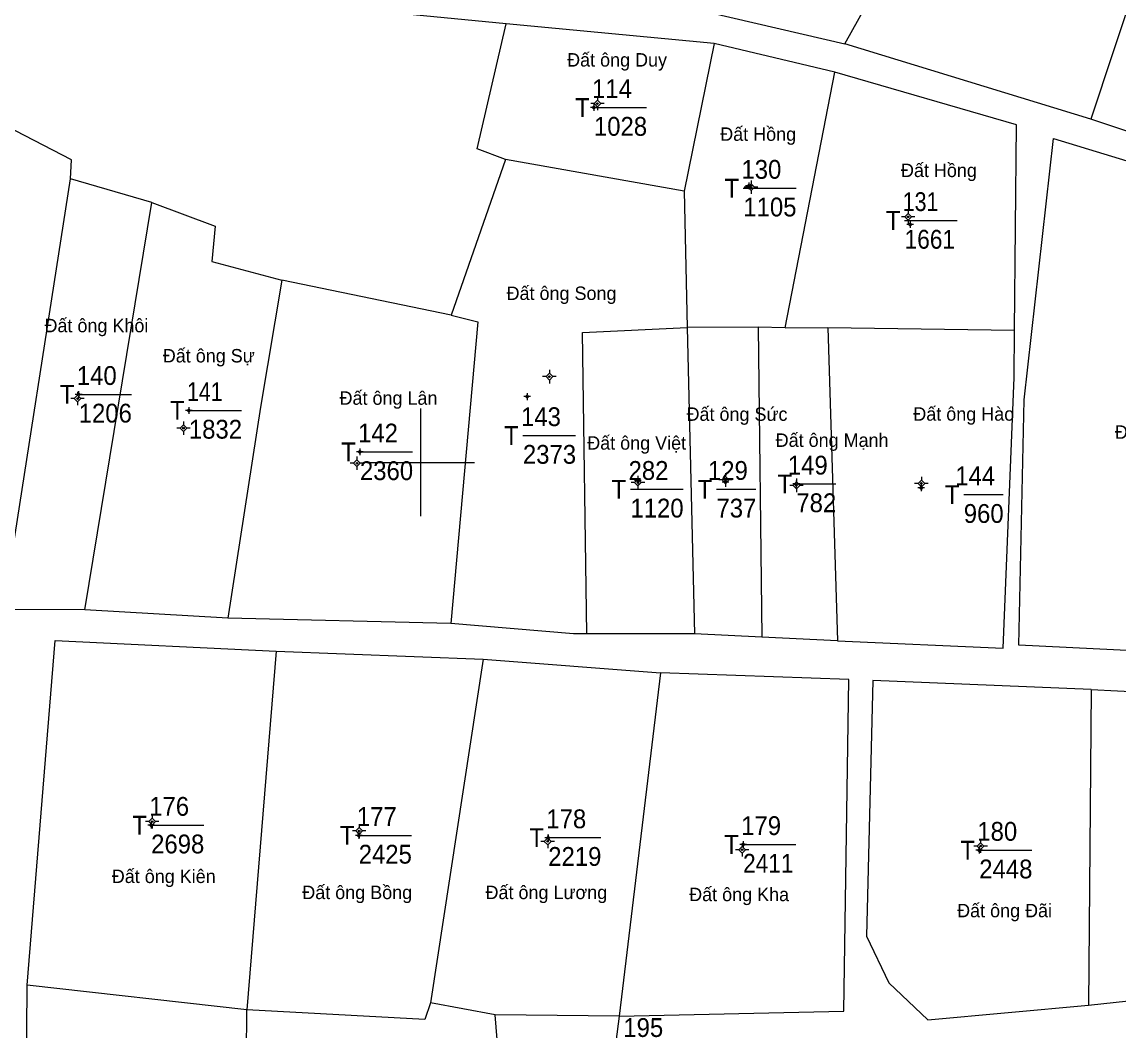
# Model space of a CAD drawing. Header units: metres. Extents: x 398630 to 399770, y 48498 to 49842.
# Drawn here: x 398925.8 to 399129.9, y 49294.2 to 49481.9 of the extents above; entities that cross this region are included whole.
import ezdxf
from ezdxf.enums import TextEntityAlignment as Align

# ---------------------------------------------------------------- set-up
doc = ezdxf.new("R2010")
doc.units = ezdxf.units.M
doc.header["$LTSCALE"] = 1.4
for name, color, linetype, lineweight in [('11', 7, 'Continuous', 13), ('15', 7, 'Continuous', 13), ('22', 7, 'Continuous', 13), ('51', 7, 'Continuous', 13), ('63', 7, 'Continuous', 13)]:
    doc.layers.add(name, color=color, linetype=linetype, lineweight=lineweight)
doc.layers.add('2', color=7, linetype='Continuous')

msp = doc.modelspace()

# ---------------------------------------------------------------- hatches: boundary and pattern name
at = {"layer": '11'}
for points in [[(399033.012, 49466.737, 1), (399032.712, 49466.737, 1)], [(399033.012, 49466.737, 1), (399032.712, 49466.737, 1)], [(399061.579, 49451.203, 1), (399061.279, 49451.203, 1)], [(399061.579, 49451.203, 1), (399061.279, 49451.203, 1)], [(399090.815, 49445.67, 1), (399090.515, 49445.67, 1)], [(399090.815, 49445.67, 1), (399090.515, 49445.67, 1)], [(399024.073, 49415.949, 1), (399023.773, 49415.949, 1)], [(399024.073, 49415.949, 1), (399023.773, 49415.949, 1)], [(398936.324, 49411.873, 1), (398936.024, 49411.873, 1)], [(398936.324, 49411.873, 1), (398936.024, 49411.873, 1)], [(398956.026, 49406.373, 1), (398955.726, 49406.373, 1)], [(398956.026, 49406.373, 1), (398955.726, 49406.373, 1)], [(398988.282, 49399.845, 1), (398987.982, 49399.845, 1)], [(398988.282, 49399.845, 1), (398987.982, 49399.845, 1)], [(399040.546, 49396.254, 1), (399040.246, 49396.254, 1)], [(399040.546, 49396.254, 1), (399040.246, 49396.254, 1)], [(399056.826, 49396.73, 1), (399056.526, 49396.73, 1)], [(399056.826, 49396.73, 1), (399056.526, 49396.73, 1)], [(399070.025, 49395.732, 1), (399069.725, 49395.732, 1)], [(399070.025, 49395.732, 1), (399069.725, 49395.732, 1)], [(399093.26, 49396.082, 1), (399092.96, 49396.082, 1)], [(399093.26, 49396.082, 1), (399092.96, 49396.082, 1)], [(398950.19, 49333.186, 1), (398949.89, 49333.186, 1)], [(398950.19, 49333.186, 1), (398949.89, 49333.186, 1)], [(398988.696, 49331.449, 1), (398988.396, 49331.449, 1)], [(398988.696, 49331.449, 1), (398988.396, 49331.449, 1)], [(399023.758, 49329.52, 1), (399023.458, 49329.52, 1)], [(399023.758, 49329.52, 1), (399023.458, 49329.52, 1)], [(399059.926, 49327.959, 1), (399059.626, 49327.959, 1)], [(399059.926, 49327.959, 1), (399059.626, 49327.959, 1)], [(399104.286, 49328.641, 1), (399103.986, 49328.641, 1)], [(399104.286, 49328.641, 1), (399103.986, 49328.641, 1)]]:
    msp.add_hatch(color=256, dxfattribs=at).paths.add_polyline_path(points)
at = {"layer": '51'}
for points in [[(399032.285, 49466, 1), (399032.135, 49466, 1)], [(399032.285, 49466, 1), (399032.135, 49466, 1)], [(399032.285, 49466, 1), (399032.135, 49466, 1)], [(399032.285, 49466, 1), (399032.135, 49466, 1)], [(399061.115, 49451.45, 1), (399060.965, 49451.45, 1)], [(399061.115, 49451.45, 1), (399060.965, 49451.45, 1)], [(399061.115, 49451.45, 1), (399060.965, 49451.45, 1)], [(399061.115, 49451.45, 1), (399060.965, 49451.45, 1)], [(399091.135, 49444.23, 1), (399090.985, 49444.23, 1)], [(399091.135, 49444.23, 1), (399090.985, 49444.23, 1)], [(399091.135, 49444.23, 1), (399090.985, 49444.23, 1)], [(399091.135, 49444.23, 1), (399090.985, 49444.23, 1)], [(398936.445, 49412.66, 1), (398936.295, 49412.66, 1)], [(398936.445, 49412.66, 1), (398936.295, 49412.66, 1)], [(398936.445, 49412.66, 1), (398936.295, 49412.66, 1)], [(398936.445, 49412.66, 1), (398936.295, 49412.66, 1)], [(399019.885, 49412.23, 1), (399019.735, 49412.23, 1)], [(399019.885, 49412.23, 1), (399019.735, 49412.23, 1)], [(399019.885, 49412.23, 1), (399019.735, 49412.23, 1)], [(399019.885, 49412.23, 1), (399019.735, 49412.23, 1)], [(398956.945, 49409.66, 1), (398956.795, 49409.66, 1)], [(398956.945, 49409.66, 1), (398956.795, 49409.66, 1)], [(398956.945, 49409.66, 1), (398956.795, 49409.66, 1)], [(398956.945, 49409.66, 1), (398956.795, 49409.66, 1)], [(398988.755, 49401.95, 1), (398988.605, 49401.95, 1)], [(398988.755, 49401.95, 1), (398988.605, 49401.95, 1)], [(398988.755, 49401.95, 1), (398988.605, 49401.95, 1)], [(398988.755, 49401.95, 1), (398988.605, 49401.95, 1)], [(399040.435, 49396.61, 1), (399040.285, 49396.61, 1)], [(399040.435, 49396.61, 1), (399040.285, 49396.61, 1)], [(399040.435, 49396.61, 1), (399040.285, 49396.61, 1)], [(399040.435, 49396.61, 1), (399040.285, 49396.61, 1)], [(399056.745, 49396.34, 1), (399056.595, 49396.34, 1)], [(399056.745, 49396.34, 1), (399056.595, 49396.34, 1)], [(399056.745, 49396.34, 1), (399056.595, 49396.34, 1)], [(399056.745, 49396.34, 1), (399056.595, 49396.34, 1)], [(399069.925, 49395.99, 1), (399069.775, 49395.99, 1)], [(399069.925, 49395.99, 1), (399069.775, 49395.99, 1)], [(399069.925, 49395.99, 1), (399069.775, 49395.99, 1)], [(399069.925, 49395.99, 1), (399069.775, 49395.99, 1)], [(399093.155, 49395.27, 1), (399093.005, 49395.27, 1)], [(399093.155, 49395.27, 1), (399093.005, 49395.27, 1)], [(399093.155, 49395.27, 1), (399093.005, 49395.27, 1)], [(399093.155, 49395.27, 1), (399093.005, 49395.27, 1)], [(398949.915, 49332.53, 1), (398949.765, 49332.53, 1)], [(398949.915, 49332.53, 1), (398949.765, 49332.53, 1)], [(398949.915, 49332.53, 1), (398949.765, 49332.53, 1)], [(398949.915, 49332.53, 1), (398949.765, 49332.53, 1)], [(398988.535, 49330.63, 1), (398988.385, 49330.63, 1)], [(398988.535, 49330.63, 1), (398988.385, 49330.63, 1)], [(398988.535, 49330.63, 1), (398988.385, 49330.63, 1)], [(398988.535, 49330.63, 1), (398988.385, 49330.63, 1)], [(399023.785, 49330.2, 1), (399023.635, 49330.2, 1)], [(399023.785, 49330.2, 1), (399023.635, 49330.2, 1)], [(399023.785, 49330.2, 1), (399023.635, 49330.2, 1)], [(399023.785, 49330.2, 1), (399023.635, 49330.2, 1)], [(399060.025, 49328.94, 1), (399059.875, 49328.94, 1)], [(399060.025, 49328.94, 1), (399059.875, 49328.94, 1)], [(399060.025, 49328.94, 1), (399059.875, 49328.94, 1)], [(399060.025, 49328.94, 1), (399059.875, 49328.94, 1)], [(399103.945, 49327.87, 1), (399103.795, 49327.87, 1)], [(399103.945, 49327.87, 1), (399103.795, 49327.87, 1)], [(399103.945, 49327.87, 1), (399103.795, 49327.87, 1)], [(399103.945, 49327.87, 1), (399103.795, 49327.87, 1)]]:
    msp.add_hatch(color=256, dxfattribs=at).paths.add_polyline_path(points)

# ---------------------------------------------------------------- linework, layer by layer
at = {"layer": '11'}
for p, q in [((399032.24, 49466.74), (399031.61, 49466.74)), ((399032.24, 49466.74), (399031.61, 49466.74)), ((399032.86, 49467.99), (399032.86, 49467.36)), ((399032.86, 49467.99), (399032.86, 49467.36)), ((399034.11, 49466.74), (399033.49, 49466.74)), ((399034.11, 49466.74), (399033.49, 49466.74)), ((399032.86, 49466.11), (399032.86, 49465.49)), ((399032.86, 49466.11), (399032.86, 49465.49)), ((399061.43, 49452.45), (399061.43, 49451.83)), ((399061.43, 49452.45), (399061.43, 49451.83)), ((399060.8, 49451.2), (399060.18, 49451.2)), ((399060.8, 49451.2), (399060.18, 49451.2)), ((399061.43, 49450.58), (399061.43, 49449.95)), ((399061.43, 49450.58), (399061.43, 49449.95)), ((399062.68, 49451.2), (399062.05, 49451.2)), ((399062.68, 49451.2), (399062.05, 49451.2)), ((399090.67, 49446.92), (399090.67, 49446.3)), ((399090.67, 49446.92), (399090.67, 49446.3)), ((399090.04, 49445.67), (399089.42, 49445.67)), ((399090.04, 49445.67), (399089.42, 49445.67)), ((399090.67, 49445.05), (399090.67, 49444.42)), ((399090.67, 49445.05), (399090.67, 49444.42)), ((399091.92, 49445.67), (399091.29, 49445.67)), ((399091.92, 49445.67), (399091.29, 49445.67)), ((399023.3, 49415.95), (399022.67, 49415.95)), ((399023.3, 49415.95), (399022.67, 49415.95)), ((399023.92, 49417.2), (399023.92, 49416.57)), ((399023.92, 49417.2), (399023.92, 49416.57)), ((399025.17, 49415.95), (399024.55, 49415.95)), ((399025.17, 49415.95), (399024.55, 49415.95)), ((399023.92, 49415.32), (399023.92, 49414.7)), ((399023.92, 49415.32), (399023.92, 49414.7)), ((398935.55, 49411.87), (398934.92, 49411.87)), ((398935.55, 49411.87), (398934.92, 49411.87)), ((398936.17, 49413.12), (398936.17, 49412.5)), ((398936.17, 49413.12), (398936.17, 49412.5)), ((398937.42, 49411.87), (398936.8, 49411.87)), ((398937.42, 49411.87), (398936.8, 49411.87)), ((398936.17, 49411.25), (398936.17, 49410.62)), ((398936.17, 49411.25), (398936.17, 49410.62)), ((398955.88, 49407.62), (398955.88, 49407)), ((398955.88, 49407.62), (398955.88, 49407)), ((398955.25, 49406.37), (398954.63, 49406.37)), ((398955.25, 49406.37), (398954.63, 49406.37)), ((398955.88, 49405.75), (398955.88, 49405.12)), ((398955.88, 49405.75), (398955.88, 49405.12)), ((398957.13, 49406.37), (398956.5, 49406.37)), ((398957.13, 49406.37), (398956.5, 49406.37)), ((398987.51, 49399.84), (398986.88, 49399.84)), ((398987.51, 49399.84), (398986.88, 49399.84)), ((398988.13, 49401.09), (398988.13, 49400.47)), ((398988.13, 49401.09), (398988.13, 49400.47)), ((398989.38, 49399.84), (398988.76, 49399.84)), ((398989.38, 49399.84), (398988.76, 49399.84)), ((398988.13, 49399.22), (398988.13, 49398.59)), ((398988.13, 49399.22), (398988.13, 49398.59)), ((399040.4, 49397.5), (399040.4, 49396.88)), ((399040.4, 49397.5), (399040.4, 49396.88)), ((399056.68, 49397.98), (399056.68, 49397.36)), ((399056.68, 49397.98), (399056.68, 49397.36)), ((399039.77, 49396.25), (399039.15, 49396.25)), ((399039.77, 49396.25), (399039.15, 49396.25)), ((399040.4, 49395.63), (399040.4, 49395)), ((399040.4, 49395.63), (399040.4, 49395)), ((399041.65, 49396.25), (399041.02, 49396.25)), ((399041.65, 49396.25), (399041.02, 49396.25)), ((399056.05, 49396.73), (399055.43, 49396.73)), ((399056.05, 49396.73), (399055.43, 49396.73)), ((399056.68, 49396.11), (399056.68, 49395.48)), ((399056.68, 49396.11), (399056.68, 49395.48)), ((399057.93, 49396.73), (399057.3, 49396.73)), ((399057.93, 49396.73), (399057.3, 49396.73)), ((399069.25, 49395.73), (399068.63, 49395.73)), ((399069.25, 49395.73), (399068.63, 49395.73)), ((399069.88, 49396.98), (399069.88, 49396.36)), ((399069.88, 49396.98), (399069.88, 49396.36)), ((399071.13, 49395.73), (399070.5, 49395.73)), ((399071.13, 49395.73), (399070.5, 49395.73)), ((399092.49, 49396.08), (399091.86, 49396.08)), ((399092.49, 49396.08), (399091.86, 49396.08)), ((399093.11, 49397.33), (399093.11, 49396.71)), ((399093.11, 49397.33), (399093.11, 49396.71)), ((399093.11, 49395.46), (399093.11, 49394.83)), ((399093.11, 49395.46), (399093.11, 49394.83)), ((399094.36, 49396.08), (399093.74, 49396.08)), ((399094.36, 49396.08), (399093.74, 49396.08)), ((399069.88, 49395.11), (399069.88, 49394.48)), ((399069.88, 49395.11), (399069.88, 49394.48)), ((398950.04, 49334.44), (398950.04, 49333.81)), ((398950.04, 49334.44), (398950.04, 49333.81)), ((398949.42, 49333.19), (398948.79, 49333.19)), ((398949.42, 49333.19), (398948.79, 49333.19)), ((398950.04, 49332.56), (398950.04, 49331.94)), ((398950.04, 49332.56), (398950.04, 49331.94)), ((398951.29, 49333.19), (398950.67, 49333.19)), ((398951.29, 49333.19), (398950.67, 49333.19)), ((398988.55, 49332.7), (398988.55, 49332.07)), ((398988.55, 49332.7), (398988.55, 49332.07)), ((398987.92, 49331.45), (398987.3, 49331.45)), ((398987.92, 49331.45), (398987.3, 49331.45)), ((398988.55, 49330.82), (398988.55, 49330.2)), ((398988.55, 49330.82), (398988.55, 49330.2)), ((398989.8, 49331.45), (398989.17, 49331.45)), ((398989.8, 49331.45), (398989.17, 49331.45)), ((399023.61, 49330.77), (399023.61, 49330.15)), ((399023.61, 49330.77), (399023.61, 49330.15)), ((399022.98, 49329.52), (399022.36, 49329.52)), ((399022.98, 49329.52), (399022.36, 49329.52)), ((399023.61, 49328.9), (399023.61, 49328.27)), ((399023.61, 49328.9), (399023.61, 49328.27)), ((399024.86, 49329.52), (399024.23, 49329.52)), ((399024.86, 49329.52), (399024.23, 49329.52)), ((399059.78, 49329.21), (399059.78, 49328.58)), ((399059.78, 49329.21), (399059.78, 49328.58)), ((399103.51, 49328.64), (399102.89, 49328.64)), ((399103.51, 49328.64), (399102.89, 49328.64)), ((399104.14, 49329.89), (399104.14, 49329.27)), ((399104.14, 49329.89), (399104.14, 49329.27)), ((399104.14, 49328.02), (399104.14, 49327.39)), ((399104.14, 49328.02), (399104.14, 49327.39)), ((399105.39, 49328.64), (399104.76, 49328.64)), ((399105.39, 49328.64), (399104.76, 49328.64)), ((399059.15, 49327.96), (399058.53, 49327.96)), ((399059.15, 49327.96), (399058.53, 49327.96)), ((399059.78, 49327.33), (399059.78, 49326.71)), ((399059.78, 49327.33), (399059.78, 49326.71)), ((399061.03, 49327.96), (399060.4, 49327.96)), ((399061.03, 49327.96), (399060.4, 49327.96))]:
    msp.add_line(p, q, dxfattribs=at)
for points in [[(399032.86, 49467.36), (399032.24, 49466.74), (399032.86, 49466.11), (399033.49, 49466.74)], [(399032.86, 49467.36), (399032.24, 49466.74), (399032.86, 49466.11), (399033.49, 49466.74)], [(399061.43, 49451.83), (399060.8, 49451.2), (399061.43, 49450.58), (399062.05, 49451.2)], [(399061.43, 49451.83), (399060.8, 49451.2), (399061.43, 49450.58), (399062.05, 49451.2)], [(399090.67, 49446.3), (399090.04, 49445.67), (399090.67, 49445.05), (399091.29, 49445.67)], [(399090.67, 49446.3), (399090.04, 49445.67), (399090.67, 49445.05), (399091.29, 49445.67)], [(399023.92, 49416.57), (399023.3, 49415.95), (399023.92, 49415.32), (399024.55, 49415.95)], [(399023.92, 49416.57), (399023.3, 49415.95), (399023.92, 49415.32), (399024.55, 49415.95)], [(398936.17, 49412.5), (398935.55, 49411.87), (398936.17, 49411.25), (398936.8, 49411.87)], [(398936.17, 49412.5), (398935.55, 49411.87), (398936.17, 49411.25), (398936.8, 49411.87)], [(398955.88, 49407), (398955.25, 49406.37), (398955.88, 49405.75), (398956.5, 49406.37)], [(398955.88, 49407), (398955.25, 49406.37), (398955.88, 49405.75), (398956.5, 49406.37)], [(398988.13, 49400.47), (398987.51, 49399.84), (398988.13, 49399.22), (398988.76, 49399.84)], [(398988.13, 49400.47), (398987.51, 49399.84), (398988.13, 49399.22), (398988.76, 49399.84)], [(399056.68, 49397.36), (399056.05, 49396.73), (399056.68, 49396.11), (399057.3, 49396.73)], [(399056.68, 49397.36), (399056.05, 49396.73), (399056.68, 49396.11), (399057.3, 49396.73)], [(399040.4, 49396.88), (399039.77, 49396.25), (399040.4, 49395.63), (399041.02, 49396.25)], [(399040.4, 49396.88), (399039.77, 49396.25), (399040.4, 49395.63), (399041.02, 49396.25)], [(399069.88, 49396.36), (399069.25, 49395.73), (399069.88, 49395.11), (399070.5, 49395.73)], [(399069.88, 49396.36), (399069.25, 49395.73), (399069.88, 49395.11), (399070.5, 49395.73)], [(399093.11, 49396.71), (399092.49, 49396.08), (399093.11, 49395.46), (399093.74, 49396.08)], [(399093.11, 49396.71), (399092.49, 49396.08), (399093.11, 49395.46), (399093.74, 49396.08)], [(398950.04, 49333.81), (398949.42, 49333.19), (398950.04, 49332.56), (398950.67, 49333.19)], [(398950.04, 49333.81), (398949.42, 49333.19), (398950.04, 49332.56), (398950.67, 49333.19)], [(398988.55, 49332.07), (398987.92, 49331.45), (398988.55, 49330.82), (398989.17, 49331.45)], [(398988.55, 49332.07), (398987.92, 49331.45), (398988.55, 49330.82), (398989.17, 49331.45)], [(399023.61, 49330.15), (399022.98, 49329.52), (399023.61, 49328.9), (399024.23, 49329.52)], [(399023.61, 49330.15), (399022.98, 49329.52), (399023.61, 49328.9), (399024.23, 49329.52)], [(399059.78, 49328.58), (399059.15, 49327.96), (399059.78, 49327.33), (399060.4, 49327.96)], [(399059.78, 49328.58), (399059.15, 49327.96), (399059.78, 49327.33), (399060.4, 49327.96)], [(399104.14, 49329.27), (399103.51, 49328.64), (399104.14, 49328.02), (399104.76, 49328.64)], [(399104.14, 49329.27), (399103.51, 49328.64), (399104.14, 49328.02), (399104.76, 49328.64)]]:
    msp.add_lwpolyline(points, close=True, dxfattribs=at)
for centre in [(399032.862, 49466.737), (399032.862, 49466.737), (399061.429, 49451.203), (399061.429, 49451.203), (399090.665, 49445.67), (399090.665, 49445.67), (399023.923, 49415.949), (399023.923, 49415.949), (398936.174, 49411.873), (398936.174, 49411.873), (398955.876, 49406.373), (398955.876, 49406.373), (398988.132, 49399.845), (398988.132, 49399.845), (399040.396, 49396.254), (399040.396, 49396.254), (399056.676, 49396.73), (399056.676, 49396.73), (399069.875, 49395.732), (399069.875, 49395.732), (399093.11, 49396.082), (399093.11, 49396.082), (398950.04, 49333.186), (398950.04, 49333.186), (398988.546, 49331.449), (398988.546, 49331.449), (399023.608, 49329.52), (399023.608, 49329.52), (399059.776, 49327.959), (399059.776, 49327.959), (399104.136, 49328.641), (399104.136, 49328.641)]:
    msp.add_circle(centre, 0.15, dxfattribs=at)
at = {"layer": '15'}
for p, q in [((399032.21, 49466), (399042.01, 49466)), ((399060, 49451), (399069.8, 49451)), ((399090, 49445), (399099.8, 49445)), ((398936.38, 49412.66), (398946.18, 49412.66)), ((398956.87, 49409.67), (398966.67, 49409.67)), ((399019, 49405), (399028.8, 49405)), ((398988.69, 49401.96), (398998.49, 49401.96)), ((399069.86, 49396), (399077.21, 49396)), ((399039, 49395), (399048.8, 49395)), ((399055, 49395), (399062.35, 49395)), ((399101, 49394), (399108.35, 49394)), ((398949.85, 49332.54), (398959.65, 49332.54)), ((398988.46, 49330.63), (398998.26, 49330.63)), ((399023.71, 49330.21), (399033.51, 49330.21)), ((399059.95, 49328.94), (399069.75, 49328.94)), ((399103.88, 49327.88), (399113.68, 49327.88))]:
    msp.add_line(p, q, dxfattribs=at)
at = {"layer": '22'}
for p, q in [((399067.77, 49425.02), (399077, 49472.6)), ((398922.41, 49372.63), (398934.86, 49452.73)), ((398949.98, 49448.34), (398934.86, 49452.73)), ((398937.54, 49372.6), (398949.98, 49448.34)), ((399005.68, 49427.38), (398974.16, 49433.9)), ((399062.77, 49425.17), (399049.57, 49425.1)), ((399075.73, 49425.09), (399110.45, 49424.59)), ((398937.54, 49372.6), (398922.41, 49372.63)), ((399050.9, 49368.12), (399030.9, 49368.14)), ((398973.13, 49364.89), (398967.67, 49298.19)), ((399011.62, 49363.39), (399044.59, 49360.85)), ((399124.72, 49357.75), (399190.81, 49354.37)), ((398967.67, 49298.19), (398926.81, 49302.8)), ((398967.47, 49272.4), (398967.67, 49298.19)), ((399015.05, 49282.89), (399013.84, 49297.27))]:
    msp.add_line(p, q, dxfattribs=at)
for points in [[(399049.71, 49484.62), (399078.85, 49477.82), (399097.5, 49511.2), (399137.32, 49502.23), (399124.66, 49463.81)], [(399015.87, 49481.58), (398996.66, 49483.4), (398971.34, 49488.93), (398851.1, 49492.2), (398700, 49498.51), (398701.22, 49431.66)], [(399015.75, 49456.33), (399010.5, 49458.34), (399015.87, 49481.58)], [(399077, 49472.6), (399054.58, 49477.9), (399015.87, 49481.58)], [(399054.58, 49477.9), (399048.98, 49450.42), (399049.57, 49425.1), (399050.9, 49368.12)], [(399227.98, 49426.3), (399189.74, 49441.68), (399170.76, 49448.43), (399124.66, 49463.81), (399078.85, 49477.82)], [(399110.45, 49424.59), (399110.82, 49462.77), (399077, 49472.6)], [(398934.86, 49452.73), (398935.02, 49456.28), (398907.21, 49470.67)], [(399157.73, 49363.7), (399111.22, 49366.02), (399112.21, 49411.61), (399117.67, 49460.25), (399160.84, 49447.07)], [(399048.98, 49450.42), (399015.75, 49456.33), (399005.68, 49427.38)], [(398949.98, 49448.34), (398961.77, 49443.94), (398961.15, 49437.35), (398974.16, 49433.9)], [(398974.16, 49433.9), (398970.21, 49410.25), (398964.13, 49371)], [(399005.68, 49427.38), (399010.62, 49426.14), (399005.59, 49370.02)], [(399030.9, 49368.14), (399030.09, 49424.13), (399049.57, 49425.1)], [(399067.77, 49425.02), (399062.77, 49425.17), (399063.43, 49367.52)], [(399067.77, 49425.02), (399075.73, 49425.09), (399077.49, 49366.82)], [(399077.49, 49366.82), (399108.36, 49365.46), (399110.36, 49415.79), (399110.45, 49424.59)], [(399005.59, 49370.02), (398964.13, 49371), (398937.54, 49372.6)], [(399030.9, 49368.14), (399028.39, 49368.14), (399005.59, 49370.02)], [(398926.81, 49302.8), (398932, 49366.88), (398973.13, 49364.89)], [(399077.49, 49366.82), (399063.43, 49367.52), (399050.9, 49368.12)], [(398973.13, 49364.89), (399011.62, 49363.39), (399001.82, 49299.5)], [(399044.59, 49360.85), (399036.89, 49297.03), (399013.84, 49297.27), (399001.82, 49299.5)], [(399036.89, 49297.03), (399078.68, 49297.94), (399079.64, 49359.6), (399044.59, 49360.85)], [(399124.72, 49357.75), (399084.06, 49359.42), (399082.9, 49311.89), (399087.07, 49303.19), (399094.29, 49296.34), (399124.21, 49299.06)], [(399124.72, 49357.75), (399124.21, 49299.06), (399183.77, 49305.5)], [(398967.47, 49272.4), (398926.46, 49260.07), (398926.81, 49302.8)], [(399001.82, 49299.5), (399000.77, 49296.37), (398967.67, 49298.19)], [(399036.89, 49297.03), (399035.44, 49285.55), (399015.05, 49282.89)]]:
    msp.add_lwpolyline(points, dxfattribs=at)
at = {"layer": '51'}
for p, q in [((399031.9, 49466), (399031.58, 49466)), ((399031.9, 49466), (399031.58, 49466)), ((399031.9, 49466), (399031.58, 49466)), ((399031.9, 49466), (399031.58, 49466)), ((399032.21, 49466.62), (399032.21, 49466.31)), ((399032.21, 49466.62), (399032.21, 49466.31)), ((399032.21, 49466.62), (399032.21, 49466.31)), ((399032.21, 49466.62), (399032.21, 49466.31)), ((399032.21, 49465.69), (399032.21, 49465.38)), ((399032.21, 49465.69), (399032.21, 49465.38)), ((399032.21, 49465.69), (399032.21, 49465.38)), ((399032.21, 49465.69), (399032.21, 49465.38)), ((399032.84, 49466), (399032.52, 49466)), ((399032.84, 49466), (399032.52, 49466)), ((399032.84, 49466), (399032.52, 49466)), ((399032.84, 49466), (399032.52, 49466)), ((399060.73, 49451.45), (399060.42, 49451.45)), ((399060.73, 49451.45), (399060.42, 49451.45)), ((399060.73, 49451.45), (399060.42, 49451.45)), ((399060.73, 49451.45), (399060.42, 49451.45)), ((399061.04, 49452.08), (399061.04, 49451.76)), ((399061.04, 49452.08), (399061.04, 49451.76)), ((399061.04, 49452.08), (399061.04, 49451.76)), ((399061.04, 49452.08), (399061.04, 49451.76)), ((399061.04, 49451.14), (399061.04, 49450.82)), ((399061.04, 49451.14), (399061.04, 49450.82)), ((399061.04, 49451.14), (399061.04, 49450.82)), ((399061.04, 49451.14), (399061.04, 49450.82)), ((399061.66, 49451.45), (399061.35, 49451.45)), ((399061.66, 49451.45), (399061.35, 49451.45)), ((399061.66, 49451.45), (399061.35, 49451.45)), ((399061.66, 49451.45), (399061.35, 49451.45)), ((399091.06, 49444.86), (399091.06, 49444.54)), ((399091.06, 49444.86), (399091.06, 49444.54)), ((399091.06, 49444.86), (399091.06, 49444.54)), ((399091.06, 49444.86), (399091.06, 49444.54)), ((399090.75, 49444.23), (399090.44, 49444.23)), ((399090.75, 49444.23), (399090.44, 49444.23)), ((399090.75, 49444.23), (399090.44, 49444.23)), ((399090.75, 49444.23), (399090.44, 49444.23)), ((399091.06, 49443.92), (399091.06, 49443.6)), ((399091.06, 49443.92), (399091.06, 49443.6)), ((399091.06, 49443.92), (399091.06, 49443.6)), ((399091.06, 49443.92), (399091.06, 49443.6)), ((399091.68, 49444.23), (399091.37, 49444.23)), ((399091.68, 49444.23), (399091.37, 49444.23)), ((399091.68, 49444.23), (399091.37, 49444.23)), ((399091.68, 49444.23), (399091.37, 49444.23)), ((398936.06, 49412.66), (398935.74, 49412.66)), ((398936.06, 49412.66), (398935.74, 49412.66)), ((398936.06, 49412.66), (398935.74, 49412.66)), ((398936.06, 49412.66), (398935.74, 49412.66)), ((398936.37, 49413.28), (398936.37, 49412.97)), ((398936.37, 49413.28), (398936.37, 49412.97)), ((398936.37, 49413.28), (398936.37, 49412.97)), ((398936.37, 49413.28), (398936.37, 49412.97)), ((398936.37, 49412.35), (398936.37, 49412.04)), ((398936.37, 49412.35), (398936.37, 49412.04)), ((398936.37, 49412.35), (398936.37, 49412.04)), ((398936.37, 49412.35), (398936.37, 49412.04)), ((398937, 49412.66), (398936.68, 49412.66)), ((398937, 49412.66), (398936.68, 49412.66)), ((398937, 49412.66), (398936.68, 49412.66)), ((398937, 49412.66), (398936.68, 49412.66)), ((399019.5, 49412.23), (399019.18, 49412.23)), ((399019.5, 49412.23), (399019.18, 49412.23)), ((399019.5, 49412.23), (399019.18, 49412.23)), ((399019.5, 49412.23), (399019.18, 49412.23)), ((399019.81, 49412.86), (399019.81, 49412.54)), ((399019.81, 49412.86), (399019.81, 49412.54)), ((399019.81, 49412.86), (399019.81, 49412.54)), ((399019.81, 49412.86), (399019.81, 49412.54)), ((399019.81, 49411.92), (399019.81, 49411.6)), ((399019.81, 49411.92), (399019.81, 49411.6)), ((399019.81, 49411.92), (399019.81, 49411.6)), ((399019.81, 49411.92), (399019.81, 49411.6)), ((399020.44, 49412.23), (399020.12, 49412.23)), ((399020.44, 49412.23), (399020.12, 49412.23)), ((399020.44, 49412.23), (399020.12, 49412.23)), ((399020.44, 49412.23), (399020.12, 49412.23)), ((398956.56, 49409.66), (398956.24, 49409.66)), ((398956.56, 49409.66), (398956.24, 49409.66)), ((398956.56, 49409.66), (398956.24, 49409.66)), ((398956.56, 49409.66), (398956.24, 49409.66)), ((398956.87, 49410.28), (398956.87, 49409.97)), ((398956.87, 49410.28), (398956.87, 49409.97)), ((398956.87, 49410.28), (398956.87, 49409.97)), ((398956.87, 49410.28), (398956.87, 49409.97)), ((398957.5, 49409.66), (398957.18, 49409.66)), ((398957.5, 49409.66), (398957.18, 49409.66)), ((398957.5, 49409.66), (398957.18, 49409.66)), ((398957.5, 49409.66), (398957.18, 49409.66)), ((398956.87, 49409.35), (398956.87, 49409.04)), ((398956.87, 49409.35), (398956.87, 49409.04)), ((398956.87, 49409.35), (398956.87, 49409.04)), ((398956.87, 49409.35), (398956.87, 49409.04)), ((398988.37, 49401.95), (398988.06, 49401.95)), ((398988.37, 49401.95), (398988.06, 49401.95)), ((398988.37, 49401.95), (398988.06, 49401.95)), ((398988.37, 49401.95), (398988.06, 49401.95)), ((398988.68, 49402.58), (398988.68, 49402.26)), ((398988.68, 49402.58), (398988.68, 49402.26)), ((398988.68, 49402.58), (398988.68, 49402.26)), ((398988.68, 49402.58), (398988.68, 49402.26)), ((398988.68, 49401.64), (398988.68, 49401.32)), ((398988.68, 49401.64), (398988.68, 49401.32)), ((398988.68, 49401.64), (398988.68, 49401.32)), ((398988.68, 49401.64), (398988.68, 49401.32)), ((398989.3, 49401.95), (398988.99, 49401.95)), ((398989.3, 49401.95), (398988.99, 49401.95)), ((398989.3, 49401.95), (398988.99, 49401.95)), ((398989.3, 49401.95), (398988.99, 49401.95)), ((399040.05, 49396.61), (399039.74, 49396.61)), ((399040.05, 49396.61), (399039.74, 49396.61)), ((399040.05, 49396.61), (399039.74, 49396.61)), ((399040.05, 49396.61), (399039.74, 49396.61)), ((399040.36, 49397.24), (399040.36, 49396.92)), ((399040.36, 49397.24), (399040.36, 49396.92)), ((399040.36, 49397.24), (399040.36, 49396.92)), ((399040.36, 49397.24), (399040.36, 49396.92)), ((399040.36, 49396.3), (399040.36, 49395.98)), ((399040.36, 49396.3), (399040.36, 49395.98)), ((399040.36, 49396.3), (399040.36, 49395.98)), ((399040.36, 49396.3), (399040.36, 49395.98)), ((399040.98, 49396.61), (399040.67, 49396.61)), ((399040.98, 49396.61), (399040.67, 49396.61)), ((399040.98, 49396.61), (399040.67, 49396.61)), ((399040.98, 49396.61), (399040.67, 49396.61)), ((399056.36, 49396.34), (399056.04, 49396.34)), ((399056.36, 49396.34), (399056.04, 49396.34)), ((399056.36, 49396.34), (399056.04, 49396.34)), ((399056.36, 49396.34), (399056.04, 49396.34)), ((399056.67, 49396.96), (399056.67, 49396.65)), ((399056.67, 49396.96), (399056.67, 49396.65)), ((399056.67, 49396.96), (399056.67, 49396.65)), ((399056.67, 49396.96), (399056.67, 49396.65)), ((399056.67, 49396.03), (399056.67, 49395.72)), ((399056.67, 49396.03), (399056.67, 49395.72)), ((399056.67, 49396.03), (399056.67, 49395.72)), ((399056.67, 49396.03), (399056.67, 49395.72)), ((399057.3, 49396.34), (399056.98, 49396.34)), ((399057.3, 49396.34), (399056.98, 49396.34)), ((399057.3, 49396.34), (399056.98, 49396.34)), ((399057.3, 49396.34), (399056.98, 49396.34)), ((399069.54, 49395.99), (399069.22, 49395.99)), ((399069.54, 49395.99), (399069.22, 49395.99)), ((399069.54, 49395.99), (399069.22, 49395.99)), ((399069.54, 49395.99), (399069.22, 49395.99)), ((399069.85, 49396.62), (399069.85, 49396.3)), ((399069.85, 49396.62), (399069.85, 49396.3)), ((399069.85, 49396.62), (399069.85, 49396.3)), ((399069.85, 49396.62), (399069.85, 49396.3)), ((399069.85, 49395.68), (399069.85, 49395.36)), ((399069.85, 49395.68), (399069.85, 49395.36)), ((399069.85, 49395.68), (399069.85, 49395.36)), ((399069.85, 49395.68), (399069.85, 49395.36)), ((399070.48, 49395.99), (399070.16, 49395.99)), ((399070.48, 49395.99), (399070.16, 49395.99)), ((399070.48, 49395.99), (399070.16, 49395.99)), ((399070.48, 49395.99), (399070.16, 49395.99)), ((399093.08, 49395.9), (399093.08, 49395.58)), ((399093.08, 49395.9), (399093.08, 49395.58)), ((399093.08, 49395.9), (399093.08, 49395.58)), ((399093.08, 49395.9), (399093.08, 49395.58)), ((399092.77, 49395.27), (399092.46, 49395.27)), ((399092.77, 49395.27), (399092.46, 49395.27)), ((399092.77, 49395.27), (399092.46, 49395.27)), ((399092.77, 49395.27), (399092.46, 49395.27)), ((399093.08, 49394.96), (399093.08, 49394.64)), ((399093.08, 49394.96), (399093.08, 49394.64)), ((399093.08, 49394.96), (399093.08, 49394.64)), ((399093.08, 49394.96), (399093.08, 49394.64)), ((399093.7, 49395.27), (399093.39, 49395.27)), ((399093.7, 49395.27), (399093.39, 49395.27)), ((399093.7, 49395.27), (399093.39, 49395.27)), ((399093.7, 49395.27), (399093.39, 49395.27)), ((398949.53, 49332.53), (398949.22, 49332.53)), ((398949.53, 49332.53), (398949.22, 49332.53)), ((398949.53, 49332.53), (398949.22, 49332.53)), ((398949.53, 49332.53), (398949.22, 49332.53)), ((398949.84, 49333.16), (398949.84, 49332.84)), ((398949.84, 49333.16), (398949.84, 49332.84)), ((398949.84, 49333.16), (398949.84, 49332.84)), ((398949.84, 49333.16), (398949.84, 49332.84)), ((398949.84, 49332.22), (398949.84, 49331.9)), ((398949.84, 49332.22), (398949.84, 49331.9)), ((398949.84, 49332.22), (398949.84, 49331.9)), ((398949.84, 49332.22), (398949.84, 49331.9)), ((398950.46, 49332.53), (398950.15, 49332.53)), ((398950.46, 49332.53), (398950.15, 49332.53)), ((398950.46, 49332.53), (398950.15, 49332.53)), ((398950.46, 49332.53), (398950.15, 49332.53)), ((398988.15, 49330.63), (398987.84, 49330.63)), ((398988.15, 49330.63), (398987.84, 49330.63)), ((398988.15, 49330.63), (398987.84, 49330.63)), ((398988.15, 49330.63), (398987.84, 49330.63)), ((398988.46, 49331.26), (398988.46, 49330.94)), ((398988.46, 49331.26), (398988.46, 49330.94)), ((398988.46, 49331.26), (398988.46, 49330.94)), ((398988.46, 49331.26), (398988.46, 49330.94)), ((398988.46, 49330.32), (398988.46, 49330)), ((398988.46, 49330.32), (398988.46, 49330)), ((398988.46, 49330.32), (398988.46, 49330)), ((398988.46, 49330.32), (398988.46, 49330)), ((398989.08, 49330.63), (398988.77, 49330.63)), ((398989.08, 49330.63), (398988.77, 49330.63)), ((398989.08, 49330.63), (398988.77, 49330.63)), ((398989.08, 49330.63), (398988.77, 49330.63)), ((399023.4, 49330.2), (399023.08, 49330.2)), ((399023.4, 49330.2), (399023.08, 49330.2)), ((399023.4, 49330.2), (399023.08, 49330.2)), ((399023.4, 49330.2), (399023.08, 49330.2)), ((399023.71, 49330.82), (399023.71, 49330.51)), ((399023.71, 49330.82), (399023.71, 49330.51)), ((399023.71, 49330.82), (399023.71, 49330.51)), ((399023.71, 49330.82), (399023.71, 49330.51)), ((399024.34, 49330.2), (399024.02, 49330.2)), ((399024.34, 49330.2), (399024.02, 49330.2)), ((399024.34, 49330.2), (399024.02, 49330.2)), ((399024.34, 49330.2), (399024.02, 49330.2)), ((399023.71, 49329.89), (399023.71, 49329.58)), ((399023.71, 49329.89), (399023.71, 49329.58)), ((399023.71, 49329.89), (399023.71, 49329.58)), ((399023.71, 49329.89), (399023.71, 49329.58)), ((399059.64, 49328.94), (399059.32, 49328.94)), ((399059.64, 49328.94), (399059.32, 49328.94)), ((399059.64, 49328.94), (399059.32, 49328.94)), ((399059.64, 49328.94), (399059.32, 49328.94)), ((399059.95, 49329.56), (399059.95, 49329.25)), ((399059.95, 49329.56), (399059.95, 49329.25)), ((399059.95, 49329.56), (399059.95, 49329.25)), ((399059.95, 49329.56), (399059.95, 49329.25)), ((399059.95, 49328.63), (399059.95, 49328.32)), ((399059.95, 49328.63), (399059.95, 49328.32)), ((399059.95, 49328.63), (399059.95, 49328.32)), ((399059.95, 49328.63), (399059.95, 49328.32)), ((399060.58, 49328.94), (399060.26, 49328.94)), ((399060.58, 49328.94), (399060.26, 49328.94)), ((399060.58, 49328.94), (399060.26, 49328.94)), ((399060.58, 49328.94), (399060.26, 49328.94)), ((399103.87, 49328.5), (399103.87, 49328.18)), ((399103.87, 49328.5), (399103.87, 49328.18)), ((399103.87, 49328.5), (399103.87, 49328.18)), ((399103.87, 49328.5), (399103.87, 49328.18)), ((399103.56, 49327.87), (399103.24, 49327.87)), ((399103.56, 49327.87), (399103.24, 49327.87)), ((399103.56, 49327.87), (399103.24, 49327.87)), ((399103.56, 49327.87), (399103.24, 49327.87)), ((399103.87, 49327.56), (399103.87, 49327.24)), ((399103.87, 49327.56), (399103.87, 49327.24)), ((399103.87, 49327.56), (399103.87, 49327.24)), ((399103.87, 49327.56), (399103.87, 49327.24)), ((399104.5, 49327.87), (399104.18, 49327.87)), ((399104.5, 49327.87), (399104.18, 49327.87)), ((399104.5, 49327.87), (399104.18, 49327.87)), ((399104.5, 49327.87), (399104.18, 49327.87))]:
    msp.add_line(p, q, dxfattribs=at)
for points in [[(399032.21, 49466.31), (399031.9, 49466), (399032.21, 49465.69), (399032.52, 49466)], [(399032.21, 49466.31), (399031.9, 49466), (399032.21, 49465.69), (399032.52, 49466)], [(399032.21, 49466.31), (399031.9, 49466), (399032.21, 49465.69), (399032.52, 49466)], [(399032.21, 49466.31), (399031.9, 49466), (399032.21, 49465.69), (399032.52, 49466)], [(399061.04, 49451.76), (399060.73, 49451.45), (399061.04, 49451.14), (399061.35, 49451.45)], [(399061.04, 49451.76), (399060.73, 49451.45), (399061.04, 49451.14), (399061.35, 49451.45)], [(399061.04, 49451.76), (399060.73, 49451.45), (399061.04, 49451.14), (399061.35, 49451.45)], [(399061.04, 49451.76), (399060.73, 49451.45), (399061.04, 49451.14), (399061.35, 49451.45)], [(399091.06, 49444.54), (399090.75, 49444.23), (399091.06, 49443.92), (399091.37, 49444.23)], [(399091.06, 49444.54), (399090.75, 49444.23), (399091.06, 49443.92), (399091.37, 49444.23)], [(399091.06, 49444.54), (399090.75, 49444.23), (399091.06, 49443.92), (399091.37, 49444.23)], [(399091.06, 49444.54), (399090.75, 49444.23), (399091.06, 49443.92), (399091.37, 49444.23)], [(398936.37, 49412.97), (398936.06, 49412.66), (398936.37, 49412.35), (398936.68, 49412.66)], [(398936.37, 49412.97), (398936.06, 49412.66), (398936.37, 49412.35), (398936.68, 49412.66)], [(398936.37, 49412.97), (398936.06, 49412.66), (398936.37, 49412.35), (398936.68, 49412.66)], [(398936.37, 49412.97), (398936.06, 49412.66), (398936.37, 49412.35), (398936.68, 49412.66)], [(399019.81, 49412.54), (399019.5, 49412.23), (399019.81, 49411.92), (399020.12, 49412.23)], [(399019.81, 49412.54), (399019.5, 49412.23), (399019.81, 49411.92), (399020.12, 49412.23)], [(399019.81, 49412.54), (399019.5, 49412.23), (399019.81, 49411.92), (399020.12, 49412.23)], [(399019.81, 49412.54), (399019.5, 49412.23), (399019.81, 49411.92), (399020.12, 49412.23)], [(398956.87, 49409.97), (398956.56, 49409.66), (398956.87, 49409.35), (398957.18, 49409.66)], [(398956.87, 49409.97), (398956.56, 49409.66), (398956.87, 49409.35), (398957.18, 49409.66)], [(398956.87, 49409.97), (398956.56, 49409.66), (398956.87, 49409.35), (398957.18, 49409.66)], [(398956.87, 49409.97), (398956.56, 49409.66), (398956.87, 49409.35), (398957.18, 49409.66)], [(398988.68, 49402.26), (398988.37, 49401.95), (398988.68, 49401.64), (398988.99, 49401.95)], [(398988.68, 49402.26), (398988.37, 49401.95), (398988.68, 49401.64), (398988.99, 49401.95)], [(398988.68, 49402.26), (398988.37, 49401.95), (398988.68, 49401.64), (398988.99, 49401.95)], [(398988.68, 49402.26), (398988.37, 49401.95), (398988.68, 49401.64), (398988.99, 49401.95)], [(399040.36, 49396.92), (399040.05, 49396.61), (399040.36, 49396.3), (399040.67, 49396.61)], [(399040.36, 49396.92), (399040.05, 49396.61), (399040.36, 49396.3), (399040.67, 49396.61)], [(399040.36, 49396.92), (399040.05, 49396.61), (399040.36, 49396.3), (399040.67, 49396.61)], [(399040.36, 49396.92), (399040.05, 49396.61), (399040.36, 49396.3), (399040.67, 49396.61)], [(399056.67, 49396.65), (399056.36, 49396.34), (399056.67, 49396.03), (399056.98, 49396.34)], [(399056.67, 49396.65), (399056.36, 49396.34), (399056.67, 49396.03), (399056.98, 49396.34)], [(399056.67, 49396.65), (399056.36, 49396.34), (399056.67, 49396.03), (399056.98, 49396.34)], [(399056.67, 49396.65), (399056.36, 49396.34), (399056.67, 49396.03), (399056.98, 49396.34)], [(399069.85, 49396.3), (399069.54, 49395.99), (399069.85, 49395.68), (399070.16, 49395.99)], [(399069.85, 49396.3), (399069.54, 49395.99), (399069.85, 49395.68), (399070.16, 49395.99)], [(399069.85, 49396.3), (399069.54, 49395.99), (399069.85, 49395.68), (399070.16, 49395.99)], [(399069.85, 49396.3), (399069.54, 49395.99), (399069.85, 49395.68), (399070.16, 49395.99)], [(399093.08, 49395.58), (399092.77, 49395.27), (399093.08, 49394.96), (399093.39, 49395.27)], [(399093.08, 49395.58), (399092.77, 49395.27), (399093.08, 49394.96), (399093.39, 49395.27)], [(399093.08, 49395.58), (399092.77, 49395.27), (399093.08, 49394.96), (399093.39, 49395.27)], [(399093.08, 49395.58), (399092.77, 49395.27), (399093.08, 49394.96), (399093.39, 49395.27)], [(398949.84, 49332.84), (398949.53, 49332.53), (398949.84, 49332.22), (398950.15, 49332.53)], [(398949.84, 49332.84), (398949.53, 49332.53), (398949.84, 49332.22), (398950.15, 49332.53)], [(398949.84, 49332.84), (398949.53, 49332.53), (398949.84, 49332.22), (398950.15, 49332.53)], [(398949.84, 49332.84), (398949.53, 49332.53), (398949.84, 49332.22), (398950.15, 49332.53)], [(398988.46, 49330.94), (398988.15, 49330.63), (398988.46, 49330.32), (398988.77, 49330.63)], [(398988.46, 49330.94), (398988.15, 49330.63), (398988.46, 49330.32), (398988.77, 49330.63)], [(398988.46, 49330.94), (398988.15, 49330.63), (398988.46, 49330.32), (398988.77, 49330.63)], [(398988.46, 49330.94), (398988.15, 49330.63), (398988.46, 49330.32), (398988.77, 49330.63)], [(399023.71, 49330.51), (399023.4, 49330.2), (399023.71, 49329.89), (399024.02, 49330.2)], [(399023.71, 49330.51), (399023.4, 49330.2), (399023.71, 49329.89), (399024.02, 49330.2)], [(399023.71, 49330.51), (399023.4, 49330.2), (399023.71, 49329.89), (399024.02, 49330.2)], [(399023.71, 49330.51), (399023.4, 49330.2), (399023.71, 49329.89), (399024.02, 49330.2)], [(399059.95, 49329.25), (399059.64, 49328.94), (399059.95, 49328.63), (399060.26, 49328.94)], [(399059.95, 49329.25), (399059.64, 49328.94), (399059.95, 49328.63), (399060.26, 49328.94)], [(399059.95, 49329.25), (399059.64, 49328.94), (399059.95, 49328.63), (399060.26, 49328.94)], [(399059.95, 49329.25), (399059.64, 49328.94), (399059.95, 49328.63), (399060.26, 49328.94)], [(399103.87, 49328.18), (399103.56, 49327.87), (399103.87, 49327.56), (399104.18, 49327.87)], [(399103.87, 49328.18), (399103.56, 49327.87), (399103.87, 49327.56), (399104.18, 49327.87)], [(399103.87, 49328.18), (399103.56, 49327.87), (399103.87, 49327.56), (399104.18, 49327.87)], [(399103.87, 49328.18), (399103.56, 49327.87), (399103.87, 49327.56), (399104.18, 49327.87)]]:
    msp.add_lwpolyline(points, close=True, dxfattribs=at)
for centre in [(399032.21, 49466), (399032.21, 49466), (399032.21, 49466), (399032.21, 49466), (399061.04, 49451.45), (399061.04, 49451.45), (399061.04, 49451.45), (399061.04, 49451.45), (399091.06, 49444.23), (399091.06, 49444.23), (399091.06, 49444.23), (399091.06, 49444.23), (398936.37, 49412.66), (398936.37, 49412.66), (398936.37, 49412.66), (398936.37, 49412.66), (399019.81, 49412.23), (399019.81, 49412.23), (399019.81, 49412.23), (399019.81, 49412.23), (398956.87, 49409.66), (398956.87, 49409.66), (398956.87, 49409.66), (398956.87, 49409.66), (398988.68, 49401.95), (398988.68, 49401.95), (398988.68, 49401.95), (398988.68, 49401.95), (399040.36, 49396.61), (399040.36, 49396.61), (399040.36, 49396.61), (399040.36, 49396.61), (399056.67, 49396.34), (399056.67, 49396.34), (399056.67, 49396.34), (399056.67, 49396.34), (399069.85, 49395.99), (399069.85, 49395.99), (399069.85, 49395.99), (399069.85, 49395.99), (399093.08, 49395.27), (399093.08, 49395.27), (399093.08, 49395.27), (399093.08, 49395.27), (398949.84, 49332.53), (398949.84, 49332.53), (398949.84, 49332.53), (398949.84, 49332.53), (398988.46, 49330.63), (398988.46, 49330.63), (398988.46, 49330.63), (398988.46, 49330.63), (399023.71, 49330.2), (399023.71, 49330.2), (399023.71, 49330.2), (399023.71, 49330.2), (399059.95, 49328.94), (399059.95, 49328.94), (399059.95, 49328.94), (399059.95, 49328.94), (399103.87, 49327.87), (399103.87, 49327.87), (399103.87, 49327.87), (399103.87, 49327.87)]:
    msp.add_circle(centre, 0.075, dxfattribs=at)
at = {"layer": '63'}
for p, q in [((399000, 49390), (399000, 49410)), ((398990, 49400), (399010, 49400))]:
    msp.add_line(p, q, dxfattribs=at)

# ---------------------------------------------------------------- texts
at = {"layer": '15'}
for s, width, p in [('114', 0.95, (399031.86, 49467.75)), ('T', 0.95, (399028.71, 49464.25)), ('1028', 0.95, (399032.21, 49460.75)), ('130', 0.95, (399059.65, 49452.75)), ('T', 0.95, (399056.5, 49449.25)), ('1105', 0.95, (399060, 49445.75)), ('131', 0.85, (399089.65, 49446.75)), ('T', 0.95, (399086.5, 49443.25)), ('1661', 0.9, (399090, 49439.75)), ('140', 0.95, (398936.03, 49414.41)), ('T', 0.95, (398932.88, 49410.91)), ('141', 0.85, (398956.52, 49411.42)), ('1206', 0.95, (398936.38, 49407.41)), ('T', 0.95, (398953.37, 49407.92)), ('143', 0.95, (399018.65, 49406.75)), ('1832', 0.95, (398956.87, 49404.42)), ('142', 0.95, (398988.34, 49403.71)), ('T', 0.95, (399015.5, 49403.25)), ('T', 0.95, (398985.19, 49400.21)), ('2373', 0.95, (399019, 49399.75)), ('2360', 0.95, (398988.69, 49396.71)), ('282', 0.95, (399038.65, 49396.75)), ('129', 0.95, (399053.42, 49396.75)), ('149', 0.95, (399068.28, 49397.74)), ('T', 0.95, (399066.36, 49394.24)), ('144', 0.95, (399099.42, 49395.75)), ('T', 0.95, (399035.5, 49393.25)), ('T', 0.95, (399051.5, 49393.25)), ('T', 0.95, (399097.5, 49392.25)), ('1120', 0.95, (399039, 49389.75)), ('737', 0.95, (399055, 49389.75)), ('782', 0.95, (399069.86, 49390.74)), ('960', 0.95, (399101, 49388.75)), ('176', 0.95, (398949.5, 49334.28)), ('T', 0.95, (398946.35, 49330.78)), ('177', 0.95, (398988.11, 49332.38)), ('178', 0.95, (399023.36, 49331.96)), ('179', 0.95, (399059.6, 49330.69)), ('T', 0.95, (398984.96, 49328.88)), ('180', 0.95, (399103.52, 49329.63)), ('2698', 0.95, (398949.85, 49327.28)), ('T', 0.95, (399020.21, 49328.46)), ('T', 0.95, (399056.45, 49327.19)), ('2425', 0.95, (398988.46, 49325.38)), ('2219', 0.95, (399023.71, 49324.96)), ('T', 0.95, (399100.38, 49326.13)), ('2411', 0.9, (399059.95, 49323.69)), ('2448', 0.95, (399103.88, 49322.63)), ('195', 0.95, (399037.68, 49293.14))]:
    msp.add_text(s, height=3.5, dxfattribs=dict(at, width=width)).set_placement(p)
at = {"layer": '2'}
for s, p in [('Đất ông Duy', (399036.515, 49473.62)), ('Đất Hồng', (399062.76, 49459.81)), ('Đất Hồng', (399096.38, 49453.07)), ('Đất ông Song', (399026.185, 49430.21)), ('Đất ông Khôi', (398939.675, 49424.21)), ('Đất ông Sự', (398960.57, 49418.59)), ('Đất ông Lân', (398994, 49410.72)), ('Đất ông Sức', (399058.82, 49407.73)), ('Đất ông Hào', (399101, 49407.76)), ('Đất ông Mạnh', (399076.515, 49402.89)), ('Đất ông Hoà', (399138.485, 49404.39)), ('Đất ông Việt', (399040.16, 49402.37)), ('Đất ông Kiên', (398952.195, 49321.77)), ('Đất ông Bồng', (398988.185, 49318.78)), ('Đất ông Lương', (399023.365, 49318.78)), ('Đất ông Kha', (399059.215, 49318.4)), ('Đất ông Đãi', (399108.59, 49315.4))]:
    msp.add_text(s, height=2.5, dxfattribs=at).set_placement(p, align=Align.CENTER)

doc.saveas('drawing.dxf')
